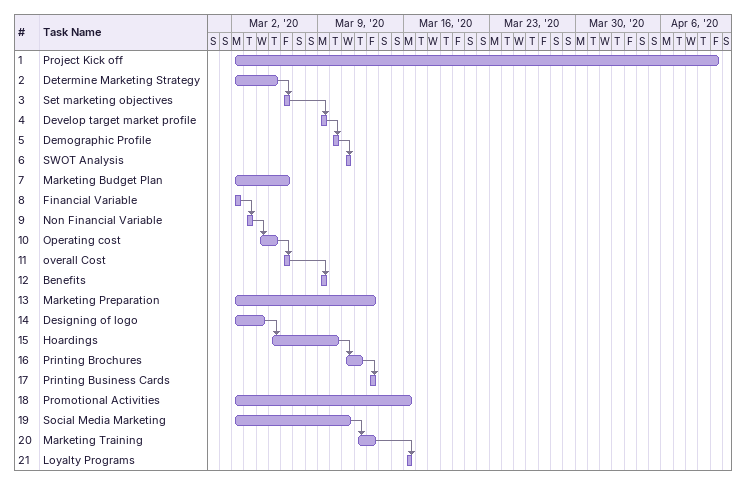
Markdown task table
| ID | Task | Start | Finish | Predecessors |
|---|---|---|---|---|
| 1 | Project Kick off | 2020-03-02 | 2020-04-10 |  |
| 2 | Determine Marketing Strategy | 2020-03-02 | 2020-03-05 |  |
| 3 | Set marketing objectives | 2020-03-06 | 2020-03-06 | 2 |
| 4 | Develop target market profile | 2020-03-09 | 2020-03-09 | 3 |
| 5 | Demographic Profile | 2020-03-10 | 2020-03-10 | 4 |
| 6 | SWOT Analysis | 2020-03-11 | 2020-03-11 | 5 |
| 7 | Marketing Budget Plan | 2020-03-02 | 2020-03-06 |  |
| 8 | Financial Variable | 2020-03-02 | 2020-03-02 |  |
| 9 | Non Financial Variable | 2020-03-03 | 2020-03-03 | 8 |
| 10 | Operating cost | 2020-03-04 | 2020-03-05 | 9 |
| 11 | overall Cost | 2020-03-06 | 2020-03-06 | 10 |
| 12 | Benefits | 2020-03-09 | 2020-03-09 | 11 |
| 13 | Marketing Preparation | 2020-03-02 | 2020-03-13 |  |
| 14 | Designing of logo | 2020-03-02 | 2020-03-04 |  |
| 15 | Hoardings | 2020-03-05 | 2020-03-10 | 14 |
| 16 | Printing Brochures | 2020-03-11 | 2020-03-12 | 15 |
| 17 | Printing Business Cards | 2020-03-13 | 2020-03-13 | 16 |
| 18 | Promotional Activities | 2020-03-02 | 2020-03-16 |  |
| 19 | Social Media Marketing | 2020-03-02 | 2020-03-11 |  |
| 20 | Marketing Training | 2020-03-12 | 2020-03-13 | 19 |
| 21 | Loyalty Programs | 2020-03-16 | 2020-03-16 | 20 |
